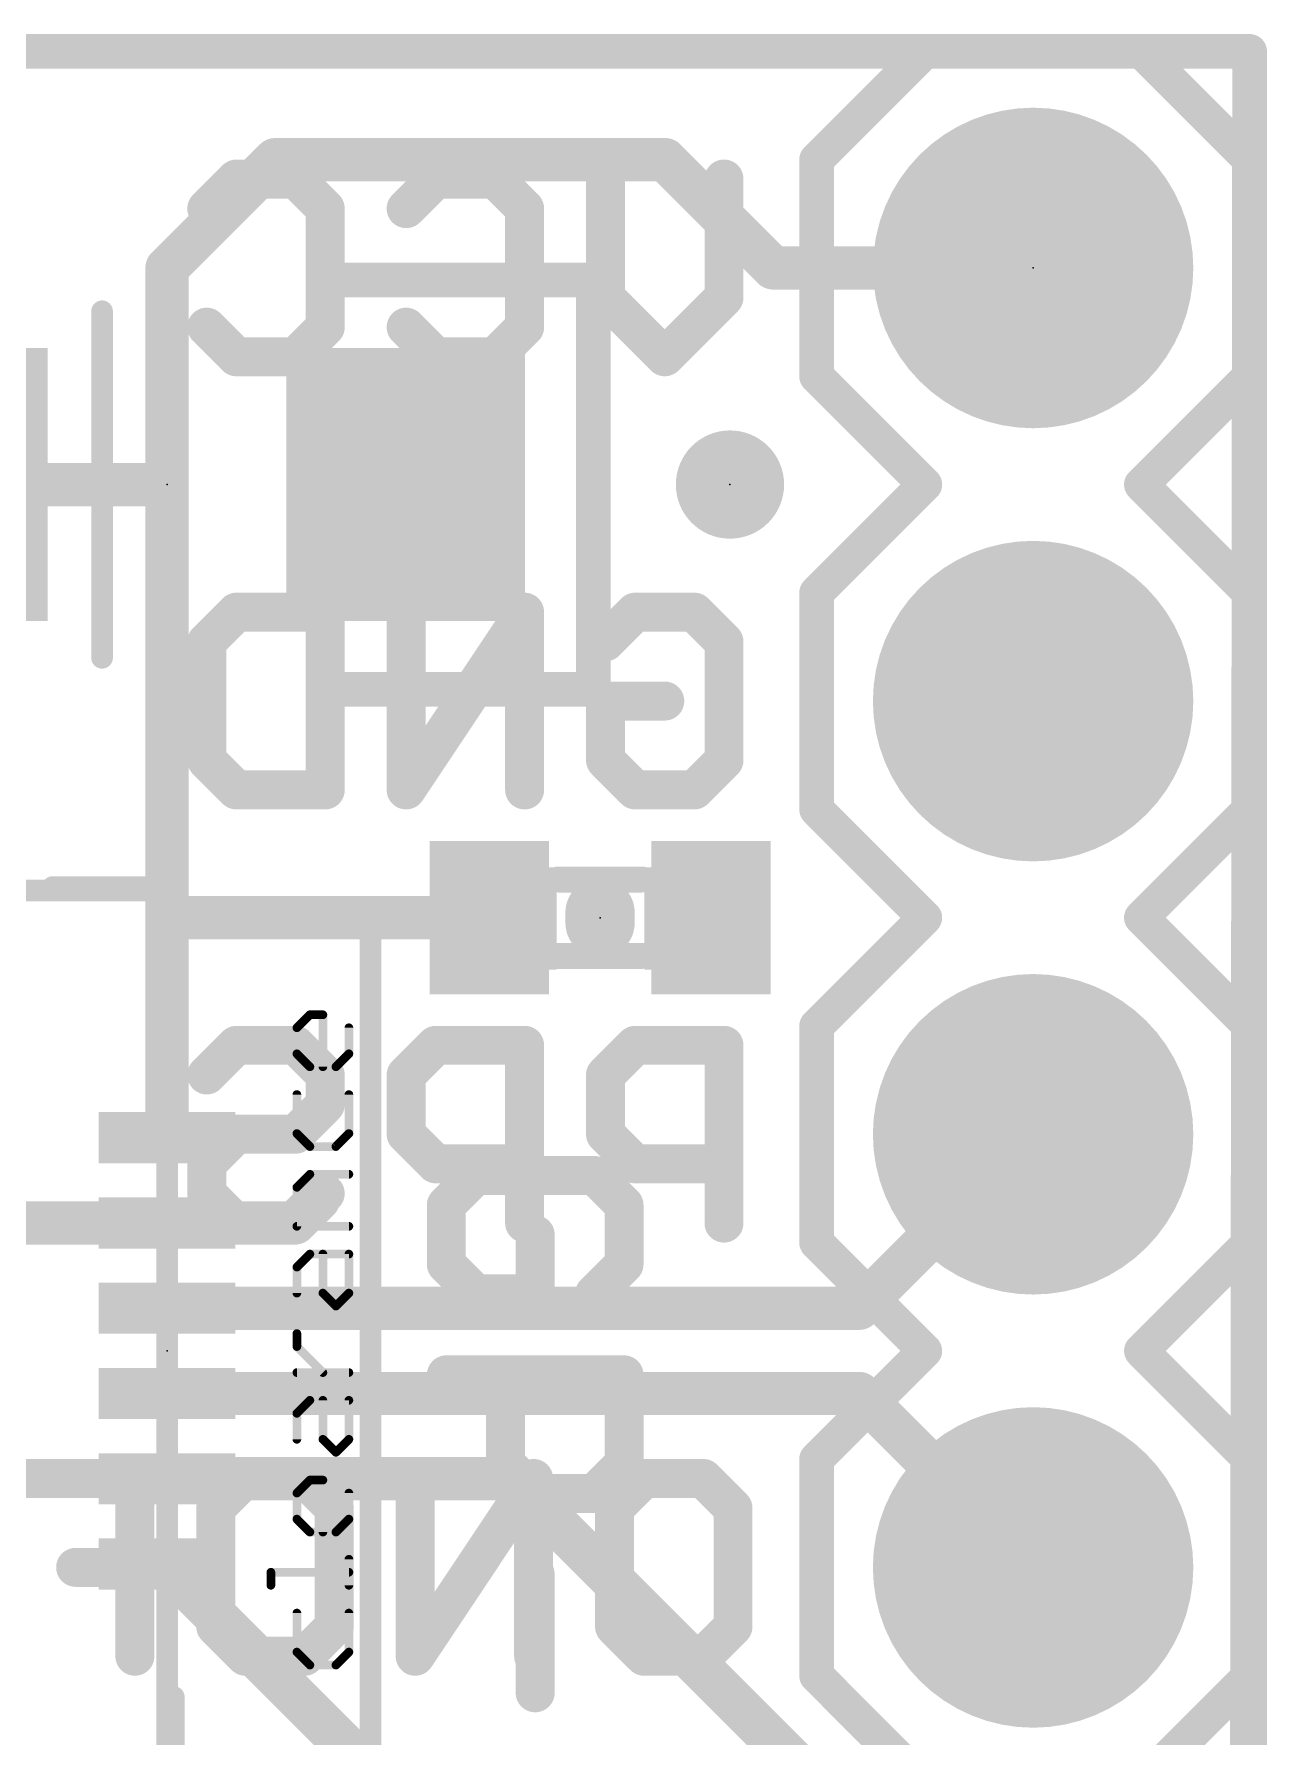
# Model space of a CAD drawing. Extents: x -0.1 to 14.1, y -0.1 to 15.3.
# Drawn here: x 6.84 to 14.07, y 5.36 to 15.34 of the extents above; entities that cross this region are included whole.
import ezdxf

# ---------------------------------------------------------------- set-up
doc = ezdxf.new("R2010")
doc.units = 0
for name, color, linetype in [('1', 12, 'CONTINUOUS'), ('16', 132, 'CONTINUOUS'), ('17', 110, 'CONTINUOUS'), ('20', 53, 'CONTINUOUS'), ('21', 41, 'CONTINUOUS'), ('22', 40, 'CONTINUOUS'), ('23', 53, 'CONTINUOUS'), ('51', 53, 'CONTINUOUS')]:
    doc.layers.add(name, color=color, linetype=linetype)

# ---------------------------------------------------------------- blocks, each defined once
blk = doc.blocks.new('RECT')
blk.add_solid([(-0.5, -0.5), (0.5, -0.5), (-0.5, 0.5), (0.5, 0.5)])
blk = doc.blocks.new('ROUNDP')
at = {"const_width": 0.5}
blk.add_lwpolyline([(0, -0.25, 1), (0, 0.25, 1), (0, -0.25)], format="xyb", dxfattribs=at)
blk = doc.blocks.new('PIE')
at = {"const_width": 0.5}
blk.add_lwpolyline([(0, -0.25, 1), (0, 0.25, 1), (0, -0.25)], format="xyb", dxfattribs=at)

msp = doc.modelspace()

# ---------------------------------------------------------------- linework, layer by layer
at = {"layer": '1'}
for points, const_width in [([(13.97, 15.24), (5.08, 15.24)], 0.2032), ([(13.97, 0), (13.97, 15.24)], 0.2032), ([(7.62, 13.97), (8.255, 14.605)], 0.254), ([(8.255, 14.605), (10.541, 14.605)], 0.254), ([(10.541, 14.605), (11.176, 13.97)], 0.254), ([(7.62, 12.7), (7.62, 13.97)], 0.254), ([(11.176, 13.97), (12.7, 13.97)], 0.254), ([(7.62, 12.7), (6.22, 12.7)], 0.254), ([(7.62, 10.16), (7.62, 12.7)], 0.254), ([(7.62, 8.87), (7.62, 10.16)], 0.254), ([(7.62, 10.16), (9.51, 10.16)], 0.254), ([(11.68, 7.87), (12.7, 8.89)], 0.254), ([(8.37, 8.37), (8.509, 8.509)], 0.254), ([(5.703, 8.37), (7.62, 8.37)], 0.254), ([(7.62, 8.37), (8.37, 8.37)], 0.254), ([(7.62, 7.87), (11.68, 7.87)], 0.254), ([(7.62, 7.37), (11.68, 7.37)], 0.254), ([(11.68, 7.37), (12.7, 6.35)], 0.254), ([(7.62, 6.87), (9.64, 6.87)], 0.254), ([(9.64, 6.87), (12.7, 3.81)], 0.254), ([(7.6, 6.37), (7.62, 6.37)], 0.254), ([(7.6, 6.37), (12.7, 1.27)], 0.254)]:
    msp.add_lwpolyline(points, dxfattribs=dict(at, const_width=const_width))
for points, const_width in [([(14.0208, 15.24, 1), (13.9192, 15.24)], 0.1016), ([(13.97, 15.1892, 1), (13.97, 15.2908)], 0.1016), ([(8.255, 14.6685, 1), (8.255, 14.5415)], 0.127), ([(8.2999, 14.5601, 1), (8.2101, 14.6499)], 0.127), ([(10.5859, 14.6499, 1), (10.4961, 14.5601)], 0.127), ([(10.541, 14.5415, 1), (10.541, 14.6685)], 0.127), ([(7.6835, 13.97, 1), (7.5565, 13.97)], 0.127), ([(11.176, 14.0335, 1), (11.176, 13.9065)], 0.127), ([(12.7, 13.9065, 1), (12.7, 14.0335)], 0.127), ([(7.5751, 14.0149, 1), (7.6649, 13.9251)], 0.127), ([(11.1311, 13.9251, 1), (11.2209, 14.0149)], 0.127), ([(7.6835, 12.7, 1), (7.5565, 12.7)], 0.127), ([(7.62, 12.6365, 1), (7.62, 12.7635)], 0.127), ([(7.5565, 12.7, 1), (7.6835, 12.7)], 0.127), ([(7.6835, 10.16, 1), (7.5565, 10.16)], 0.127), ([(7.62, 10.2235, 1), (7.62, 10.0965)], 0.127), ([(9.51, 10.0965, 1), (9.51, 10.2235)], 0.127), ([(7.5565, 10.16, 1), (7.6835, 10.16)], 0.127), ([(12.7449, 8.8451, 1), (12.6551, 8.9349)], 0.127), ([(7.5565, 8.87, 1), (7.6835, 8.87)], 0.127), ([(8.5539, 8.4641, 1), (8.4641, 8.5539)], 0.127), ([(7.62, 8.4335, 1), (7.62, 8.3065)], 0.127), ([(7.62, 8.3065, 1), (7.62, 8.4335)], 0.127), ([(8.37, 8.3065, 1), (8.37, 8.4335)], 0.127), ([(8.3251, 8.4149, 1), (8.4149, 8.3251)], 0.127), ([(7.62, 7.9335, 1), (7.62, 7.8065)], 0.127), ([(11.68, 7.8065, 1), (11.68, 7.9335)], 0.127), ([(11.6351, 7.9149, 1), (11.7249, 7.8251)], 0.127), ([(7.62, 7.4335, 1), (7.62, 7.3065)], 0.127), ([(11.7249, 7.4149, 1), (11.6351, 7.3251)], 0.127), ([(11.68, 7.3065, 1), (11.68, 7.4335)], 0.127), ([(7.62, 6.9335, 1), (7.62, 6.8065)], 0.127), ([(9.6849, 6.9149, 1), (9.5951, 6.8251)], 0.127), ([(9.64, 6.8065, 1), (9.64, 6.9335)], 0.127), ([(7.6, 6.4335, 1), (7.6, 6.3065)], 0.127), ([(7.6449, 6.4149, 1), (7.5551, 6.3251)], 0.127), ([(7.62, 6.3065, 1), (7.62, 6.4335)], 0.127), ([(12.6551, 6.3051, 1), (12.7449, 6.3949)], 0.127)]:
    msp.add_lwpolyline(points, format="xyb", dxfattribs=dict(at, const_width=const_width))
at = {"layer": '16', "const_width": 0.2032}
for points in [[(13.97, 15.24), (5.08, 15.24)], [(13.97, 0), (13.97, 15.24)]]:
    msp.add_lwpolyline(points, dxfattribs=at)
at = {"layer": '16', "const_width": 0.1016}
for points in [[(14.0208, 15.24, 1), (13.9192, 15.24)], [(13.97, 15.1892, 1), (13.97, 15.2908)]]:
    msp.add_lwpolyline(points, format="xyb", dxfattribs=at)
at = {"layer": '20', "const_width": 0.2032}
for points in [[(13.97, 15.24), (0, 15.24)], [(13.95, 0), (13.97, 15.24)]]:
    msp.add_lwpolyline(points, dxfattribs=at)
at = {"layer": '20', "const_width": 0.1016}
for points in [[(14.0208, 15.2399, 1), (13.9192, 15.2401)], [(13.97, 15.1892, 1), (13.97, 15.2908)]]:
    msp.add_lwpolyline(points, format="xyb", dxfattribs=at)
at = {"layer": '21'}
for points, const_width in [([(12.065, 15.24), (11.43, 14.605)], 0.2032), ([(13.335, 15.24), (12.065, 15.24)], 0.2032), ([(13.97, 14.605), (13.335, 15.24)], 0.2032), ([(11.43, 13.335), (11.43, 14.605)], 0.2032), ([(13.97, 14.605), (13.97, 13.335)], 0.2032), ([(8.62, 13.9), (10.12, 13.9)], 0.2032), ([(10.12, 13.9), (10.12, 11.5)], 0.2032), ([(7.239, 11.684), (7.239, 13.716)], 0.127), ([(12.065, 12.7), (11.43, 13.335)], 0.2032), ([(13.97, 13.335), (13.335, 12.7)], 0.2032), ([(11.43, 12.065), (12.065, 12.7)], 0.2032), ([(13.335, 12.7), (13.97, 12.065)], 0.2032), ([(11.43, 10.795), (11.43, 12.065)], 0.2032), ([(13.97, 12.065), (13.97, 10.795)], 0.2032), ([(10.12, 11.5), (8.62, 11.5)], 0.2032), ([(12.065, 10.16), (11.43, 10.795)], 0.2032), ([(13.97, 10.795), (13.335, 10.16)], 0.2032), ([(7.65, 10.34), (6.95, 10.34)], 0.127), ([(7.65, 9.62), (7.65, 10.34)], 0.127), ([(10.16, 10.1905), (10.16, 10.1295)], 0.4064), ([(7.874, 10.16), (8.8138, 10.16)], 0.127), ([(8.8138, 10.16), (8.8138, 5.08)], 0.127), ([(11.43, 9.525), (12.065, 10.16)], 0.2032), ([(13.335, 10.16), (13.97, 9.525)], 0.2032), ([(11.43, 8.255), (11.43, 9.525)], 0.2032), ([(13.97, 9.525), (13.97, 8.255)], 0.2032), ([(9.432, 8.6487), (9.2583, 8.475)], 0.2286), ([(10.1269, 8.6487), (9.432, 8.6487)], 0.2286), ([(10.3006, 8.475), (10.1269, 8.6487)], 0.2286), ([(9.2583, 8.475), (9.2583, 8.1276)], 0.2286), ([(10.3006, 8.1276), (10.3006, 8.475)], 0.2286), ([(9.7794, 7.9538), (9.7794, 8.3013)], 0.2286), ([(12.065, 7.62), (11.43, 8.255)], 0.2032), ([(13.97, 8.255), (13.335, 7.62)], 0.2032), ([(9.2583, 8.1276), (9.432, 7.9538)], 0.2286), ([(10.1269, 7.9538), (10.3006, 8.1276)], 0.2286), ([(9.432, 7.9538), (9.7794, 7.9538)], 0.2286), ([(12.065, 7.62), (11.43, 6.985)], 0.2032), ([(13.97, 6.985), (13.335, 7.62)], 0.2032), ([(9.2583, 7.4793), (10.3006, 7.4793)], 0.2286), ([(9.6057, 6.9582), (9.6057, 7.4793)], 0.2286), ([(10.3006, 7.4793), (10.3006, 6.9582)], 0.2286), ([(9.7794, 6.7844), (9.6057, 6.9582)], 0.2286), ([(10.3006, 6.9582), (10.1269, 6.7844)], 0.2286), ([(11.43, 5.715), (11.43, 6.985)], 0.2032), ([(13.97, 6.985), (13.97, 5.715)], 0.2032), ([(10.1269, 6.7844), (9.7794, 6.7844)], 0.2286), ([(9.7794, 6.3099), (9.7794, 5.615)], 0.2286), ([(12.065, 5.08), (11.43, 5.715)], 0.2032), ([(13.97, 5.715), (13.335, 5.08)], 0.2032), ([(7.66, 4.89), (7.66, 5.59)], 0.127)]:
    msp.add_lwpolyline(points, dxfattribs=dict(at, const_width=const_width))
for points, const_width in [([(12.065, 15.2908, 1), (12.065, 15.1892)], 0.1016), ([(12.1009, 15.2041, 1), (12.0291, 15.2759)], 0.1016), ([(13.3709, 15.2759, 1), (13.2991, 15.2041)], 0.1016), ([(13.335, 15.1892, 1), (13.335, 15.2908)], 0.1016), ([(11.4808, 14.605, 1), (11.3792, 14.605)], 0.1016), ([(11.3941, 14.6409, 1), (11.4659, 14.5691)], 0.1016), ([(14.0208, 14.605, 1), (13.9192, 14.605)], 0.1016), ([(13.9341, 14.5691, 1), (14.0059, 14.6409)], 0.1016), ([(8.62, 13.9508, 1), (8.62, 13.8492)], 0.1016), ([(10.1708, 13.9, 1), (10.0692, 13.9)], 0.1016), ([(10.12, 13.8492, 1), (10.12, 13.9508)], 0.1016), ([(7.2708, 13.716, 1), (7.2073, 13.716)], 0.0635), ([(11.4659, 13.3709, 1), (11.3941, 13.2991)], 0.1016), ([(11.3792, 13.335, 1), (11.4808, 13.335)], 0.1016), ([(13.9192, 13.335, 1), (14.0208, 13.335)], 0.1016), ([(14.0059, 13.2991, 1), (13.9341, 13.3709)], 0.1016), ([(12.1009, 12.6641, 1), (12.0291, 12.7359)], 0.1016), ([(12.0291, 12.6641, 1), (12.1009, 12.7359)], 0.1016), ([(13.3709, 12.7359, 1), (13.2991, 12.6641)], 0.1016), ([(13.2991, 12.7359, 1), (13.3709, 12.6641)], 0.1016), ([(11.4808, 12.065, 1), (11.3792, 12.065)], 0.1016), ([(11.3941, 12.1009, 1), (11.4659, 12.0291)], 0.1016), ([(14.0208, 12.065, 1), (13.9192, 12.065)], 0.1016), ([(13.9341, 12.0291, 1), (14.0059, 12.1009)], 0.1016), ([(7.2073, 11.684, 1), (7.2708, 11.684)], 0.0635), ([(8.62, 11.5508, 1), (8.62, 11.4492)], 0.1016), ([(10.12, 11.4492, 1), (10.12, 11.5508)], 0.1016), ([(10.0692, 11.5, 1), (10.1708, 11.5)], 0.1016), ([(11.4659, 10.8309, 1), (11.3941, 10.7591)], 0.1016), ([(14.0059, 10.7591, 1), (13.9341, 10.8309)], 0.1016), ([(11.3792, 10.795, 1), (11.4808, 10.795)], 0.1016), ([(13.9192, 10.795, 1), (14.0208, 10.795)], 0.1016), ([(6.95, 10.3718, 1), (6.95, 10.3082)], 0.0635), ([(7.6818, 10.34, 1), (7.6183, 10.34)], 0.0635), ([(7.65, 10.3082, 1), (7.65, 10.3718)], 0.0635), ([(10.2616, 10.1905, 1), (10.0584, 10.1905)], 0.2032), ([(7.874, 10.1918, 1), (7.874, 10.1282)], 0.0635), ([(8.8456, 10.16, 1), (8.782, 10.16)], 0.0635), ([(8.8138, 10.1282, 1), (8.8138, 10.1918)], 0.0635), ([(10.0584, 10.1295, 1), (10.2616, 10.1295)], 0.2032), ([(12.1009, 10.1241, 1), (12.0291, 10.1959)], 0.1016), ([(12.0291, 10.1241, 1), (12.1009, 10.1959)], 0.1016), ([(13.3709, 10.1959, 1), (13.2991, 10.1241)], 0.1016), ([(13.2991, 10.1959, 1), (13.3709, 10.1241)], 0.1016), ([(7.6183, 9.62, 1), (7.6818, 9.62)], 0.0635), ([(11.4808, 9.525, 1), (11.3792, 9.525)], 0.1016), ([(11.3941, 9.5609, 1), (11.4659, 9.4891)], 0.1016), ([(14.0208, 9.525, 1), (13.9192, 9.525)], 0.1016), ([(13.9341, 9.4891, 1), (14.0059, 9.5609)], 0.1016), ([(9.432, 8.7058, 1), (9.432, 8.5915)], 0.1143), ([(9.4724, 8.6083, 1), (9.3916, 8.6891)], 0.1143), ([(10.1673, 8.6891, 1), (10.0865, 8.6083)], 0.1143), ([(10.1269, 8.5915, 1), (10.1269, 8.7058)], 0.1143), ([(9.3155, 8.475, 1), (9.2012, 8.475)], 0.1143), ([(10.3577, 8.475, 1), (10.2434, 8.475)], 0.1143), ([(9.2179, 8.5154, 1), (9.2987, 8.4346)], 0.1143), ([(10.2602, 8.4346, 1), (10.341, 8.5154)], 0.1143), ([(9.8366, 8.3013, 1), (9.7223, 8.3013)], 0.1143), ([(11.4659, 8.2909, 1), (11.3941, 8.2191)], 0.1016), ([(11.3792, 8.255, 1), (11.4808, 8.255)], 0.1016), ([(13.9192, 8.255, 1), (14.0208, 8.255)], 0.1016), ([(14.0059, 8.2191, 1), (13.9341, 8.2909)], 0.1016), ([(9.2987, 8.168, 1), (9.2179, 8.0871)], 0.1143), ([(10.341, 8.0871, 1), (10.2602, 8.168)], 0.1143), ([(9.2012, 8.1276, 1), (9.3155, 8.1276)], 0.1143), ([(10.2434, 8.1276, 1), (10.3577, 8.1276)], 0.1143), ([(9.432, 8.011, 1), (9.432, 7.8967)], 0.1143), ([(9.3916, 7.9134, 1), (9.4724, 7.9943)], 0.1143), ([(9.7223, 7.9538, 1), (9.8366, 7.9538)], 0.1143), ([(9.7794, 7.8967, 1), (9.7794, 8.011)], 0.1143), ([(10.0865, 7.9943, 1), (10.1673, 7.9134)], 0.1143), ([(12.1009, 7.5841, 1), (12.0291, 7.6559)], 0.1016), ([(12.0291, 7.5841, 1), (12.1009, 7.6559)], 0.1016), ([(13.3709, 7.6559, 1), (13.2991, 7.5841)], 0.1016), ([(13.2991, 7.6559, 1), (13.3709, 7.5841)], 0.1016), ([(9.2583, 7.5365, 1), (9.2583, 7.4222)], 0.1143), ([(9.6629, 7.4793, 1), (9.5486, 7.4793)], 0.1143), ([(10.3577, 7.4793, 1), (10.2434, 7.4793)], 0.1143), ([(10.3006, 7.4222, 1), (10.3006, 7.5365)], 0.1143), ([(9.6461, 6.9986, 1), (9.5653, 6.9177)], 0.1143), ([(9.5486, 6.9582, 1), (9.6629, 6.9582)], 0.1143), ([(10.2434, 6.9582, 1), (10.3577, 6.9582)], 0.1143), ([(10.341, 6.9177, 1), (10.2602, 6.9986)], 0.1143), ([(11.4808, 6.985, 1), (11.3792, 6.985)], 0.1016), ([(11.3941, 7.0209, 1), (11.4659, 6.9491)], 0.1016), ([(14.0208, 6.985, 1), (13.9192, 6.985)], 0.1016), ([(13.9341, 6.9491, 1), (14.0059, 7.0209)], 0.1016), ([(9.7794, 6.8416, 1), (9.7794, 6.7273)], 0.1143), ([(10.1269, 6.7273, 1), (10.1269, 6.8416)], 0.1143), ([(9.739, 6.744, 1), (9.8199, 6.8249)], 0.1143), ([(10.0865, 6.8249, 1), (10.1673, 6.744)], 0.1143), ([(9.8366, 6.3099, 1), (9.7223, 6.3099)], 0.1143), ([(11.4659, 5.7509, 1), (11.3941, 5.6791)], 0.1016), ([(14.0059, 5.6791, 1), (13.9341, 5.7509)], 0.1016), ([(11.3792, 5.715, 1), (11.4808, 5.715)], 0.1016), ([(13.9192, 5.715, 1), (14.0208, 5.715)], 0.1016), ([(7.6917, 5.59, 1), (7.6283, 5.59)], 0.0635), ([(9.7223, 5.615, 1), (9.8366, 5.615)], 0.1143)]:
    msp.add_lwpolyline(points, format="xyb", dxfattribs=dict(at, const_width=const_width))
at = {"layer": '22', "const_width": 0.2286}
for points in [[(7.8532, 14.3179), (8.027, 14.4916)], [(8.027, 14.4916), (8.3744, 14.4916)], [(8.3744, 14.4916), (8.5481, 14.3179)], [(9.0226, 14.3179), (9.1964, 14.4916)], [(9.1964, 14.4916), (9.5438, 14.4916)], [(9.5438, 14.4916), (9.7175, 14.3179)], [(10.192, 13.7967), (10.192, 14.4916)], [(10.8869, 14.4916), (10.8869, 13.7967)], [(8.5481, 14.3179), (8.5481, 13.623)], [(9.7175, 14.3179), (9.7175, 13.623)], [(10.5395, 13.4493), (10.192, 13.7967)], [(10.8869, 13.7967), (10.5395, 13.4493)], [(8.027, 13.4493), (7.8532, 13.623)], [(8.5481, 13.623), (8.3744, 13.4493)], [(9.1964, 13.4493), (9.0226, 13.623)], [(9.7175, 13.623), (9.5438, 13.4493)], [(8.3744, 13.4493), (8.027, 13.4493)], [(9.5438, 13.4493), (9.1964, 13.4493)], [(7.8532, 11.7779), (8.027, 11.9516)], [(8.027, 11.9516), (8.5481, 11.9516)], [(8.5481, 11.9516), (8.5481, 10.9093)], [(9.7175, 11.9516), (9.0226, 10.9093)], [(9.0226, 10.9093), (9.0226, 11.9516)], [(9.7175, 10.9093), (9.7175, 11.9516)], [(10.192, 11.7779), (10.3658, 11.9516)], [(10.3658, 11.9516), (10.7132, 11.9516)], [(10.7132, 11.9516), (10.8869, 11.7779)], [(7.8532, 11.083), (7.8532, 11.7779)], [(10.8869, 11.7779), (10.8869, 11.083)], [(10.192, 11.083), (10.192, 11.4304)], [(10.192, 11.4304), (10.5395, 11.4304)], [(8.027, 10.9093), (7.8532, 11.083)], [(10.3658, 10.9093), (10.192, 11.083)], [(10.8869, 11.083), (10.7132, 10.9093)], [(8.5481, 10.9093), (8.027, 10.9093)], [(10.7132, 10.9093), (10.3658, 10.9093)], [(7.8532, 9.2379), (8.027, 9.4116)], [(8.027, 9.4116), (8.3744, 9.4116)], [(8.3744, 9.4116), (8.5481, 9.2379)], [(9.1964, 9.4116), (9.0226, 9.2379)], [(9.7175, 9.4116), (9.1964, 9.4116)], [(9.7175, 8.3693), (9.7175, 9.4116)], [(10.3658, 9.4116), (10.192, 9.2379)], [(10.8869, 9.4116), (10.3658, 9.4116)], [(10.8869, 8.3693), (10.8869, 9.4116)], [(8.5481, 9.2379), (8.5481, 9.0642)], [(9.0226, 9.2379), (9.0226, 8.8904)], [(10.192, 9.2379), (10.192, 8.8904)], [(8.5481, 9.0642), (8.3744, 8.8904)], [(8.027, 8.8904), (7.8532, 8.7167)], [(8.3744, 8.8904), (8.027, 8.8904)], [(9.0226, 8.8904), (9.1964, 8.7167)], [(10.192, 8.8904), (10.3658, 8.7167)], [(7.8532, 8.7167), (7.8532, 8.543)], [(9.1964, 8.7167), (9.7175, 8.7167)], [(10.3658, 8.7167), (10.8869, 8.7167)], [(7.8532, 8.543), (8.027, 8.3693)], [(8.3744, 8.3693), (8.5481, 8.543)], [(8.027, 8.3693), (8.3744, 8.3693)], [(7.4315, 6.8716), (6.7366, 6.8716)], [(7.4315, 5.8293), (7.4315, 6.8716)], [(7.906, 6.6979), (8.0798, 6.8716)], [(8.0798, 6.8716), (8.4272, 6.8716)], [(8.4272, 6.8716), (8.6009, 6.6979)], [(9.7703, 6.8716), (9.0754, 5.8293)], [(9.0754, 5.8293), (9.0754, 6.8716)], [(9.7703, 5.8293), (9.7703, 6.8716)], [(10.2448, 6.6979), (10.4186, 6.8716)], [(10.4186, 6.8716), (10.766, 6.8716)], [(10.766, 6.8716), (10.9397, 6.6979)], [(7.906, 6.003), (7.906, 6.6979)], [(8.6009, 6.6979), (8.6009, 6.003)], [(10.2448, 6.003), (10.2448, 6.6979)], [(10.9397, 6.6979), (10.9397, 6.003)], [(7.4315, 6.3504), (7.0841, 6.3504)], [(8.0798, 5.8293), (7.906, 6.003)], [(8.6009, 6.003), (8.4272, 5.8293)], [(10.4186, 5.8293), (10.2448, 6.003)], [(10.9397, 6.003), (10.766, 5.8293)], [(8.4272, 5.8293), (8.0798, 5.8293)], [(10.766, 5.8293), (10.4186, 5.8293)]]:
    msp.add_lwpolyline(points, dxfattribs=at)
at = {"layer": '22', "const_width": 0.1143}
for points in [[(8.027, 14.5487, 1), (8.027, 14.4344)], [(8.0674, 14.4512, 1), (7.9865, 14.532)], [(8.4148, 14.532, 1), (8.334, 14.4512)], [(8.3744, 14.4344, 1), (8.3744, 14.5487)], [(9.1964, 14.5487, 1), (9.1964, 14.4344)], [(9.2368, 14.4512, 1), (9.1559, 14.532)], [(9.5842, 14.532, 1), (9.5034, 14.4512)], [(9.5438, 14.4344, 1), (9.5438, 14.5487)], [(10.2492, 14.4916, 1), (10.1349, 14.4916)], [(10.944, 14.4916, 1), (10.8297, 14.4916)], [(7.8128, 14.3583, 1), (7.8937, 14.2775)], [(8.6053, 14.3179, 1), (8.491, 14.3179)], [(8.5077, 14.2775, 1), (8.5885, 14.3583)], [(8.9822, 14.3583, 1), (9.0631, 14.2775)], [(9.7747, 14.3179, 1), (9.6604, 14.3179)], [(9.6771, 14.2775, 1), (9.7579, 14.3583)], [(10.2324, 13.8371, 1), (10.1516, 13.7563)], [(10.9273, 13.7563, 1), (10.8465, 13.8371)], [(10.1349, 13.7967, 1), (10.2492, 13.7967)], [(10.8297, 13.7967, 1), (10.944, 13.7967)], [(7.8937, 13.6634, 1), (7.8128, 13.5826)], [(8.491, 13.623, 1), (8.6053, 13.623)], [(8.5885, 13.5826, 1), (8.5077, 13.6634)], [(9.0631, 13.6634, 1), (8.9822, 13.5826)], [(9.6604, 13.623, 1), (9.7747, 13.623)], [(9.7579, 13.5826, 1), (9.6771, 13.6634)], [(8.027, 13.5065, 1), (8.027, 13.3922)], [(7.9865, 13.4089, 1), (8.0674, 13.4897)], [(8.334, 13.4897, 1), (8.4148, 13.4089)], [(8.3744, 13.3922, 1), (8.3744, 13.5065)], [(9.1964, 13.5065, 1), (9.1964, 13.3922)], [(9.1559, 13.4089, 1), (9.2368, 13.4897)], [(9.5034, 13.4897, 1), (9.5842, 13.4089)], [(9.5438, 13.3922, 1), (9.5438, 13.5065)], [(10.4991, 13.4897, 1), (10.5799, 13.4089)], [(10.4991, 13.4089, 1), (10.5799, 13.4897)], [(8.027, 12.0087, 1), (8.027, 11.8944)], [(8.0674, 11.9112, 1), (7.9865, 11.992)], [(8.6053, 11.9516, 1), (8.491, 11.9516)], [(8.5481, 11.8944, 1), (8.5481, 12.0087)], [(9.0798, 11.9516, 1), (8.9655, 11.9516)], [(9.7747, 11.9516, 1), (9.6604, 11.9516)], [(9.7651, 11.9199, 1), (9.6699, 11.9833)], [(10.3658, 12.0087, 1), (10.3658, 11.8944)], [(10.4062, 11.9112, 1), (10.3253, 11.992)], [(10.7536, 11.992, 1), (10.6728, 11.9112)], [(10.7132, 11.8944, 1), (10.7132, 12.0087)], [(7.9104, 11.7779, 1), (7.7961, 11.7779)], [(10.944, 11.7779, 1), (10.8297, 11.7779)], [(7.8128, 11.8183, 1), (7.8937, 11.7375)], [(10.1516, 11.8183, 1), (10.2324, 11.7375)], [(10.8465, 11.7375, 1), (10.9273, 11.8183)], [(10.192, 11.4876, 1), (10.192, 11.3733)], [(10.2492, 11.4304, 1), (10.1349, 11.4304)], [(10.5395, 11.3733, 1), (10.5395, 11.4876)], [(7.8937, 11.1234, 1), (7.8128, 11.0426)], [(10.2324, 11.1234, 1), (10.1516, 11.0426)], [(10.9273, 11.0426, 1), (10.8465, 11.1234)], [(7.7961, 11.083, 1), (7.9104, 11.083)], [(10.1349, 11.083, 1), (10.2492, 11.083)], [(10.8297, 11.083, 1), (10.944, 11.083)], [(8.027, 10.9665, 1), (8.027, 10.8521)], [(7.9865, 10.8689, 1), (8.0674, 10.9497)], [(8.5481, 10.8521, 1), (8.5481, 10.9665)], [(8.9751, 10.941, 1), (9.0702, 10.8776)], [(10.3658, 10.9665, 1), (10.3658, 10.8521)], [(10.3253, 10.8689, 1), (10.4062, 10.9497)], [(10.6728, 10.9497, 1), (10.7536, 10.8689)], [(10.7132, 10.8521, 1), (10.7132, 10.9665)], [(8.491, 10.9093, 1), (8.6053, 10.9093)], [(8.9655, 10.9093, 1), (9.0798, 10.9093)], [(9.6604, 10.9093, 1), (9.7747, 10.9093)], [(8.027, 9.4687, 1), (8.027, 9.3544)], [(8.0674, 9.3712, 1), (7.9865, 9.452)], [(8.4148, 9.452, 1), (8.334, 9.3712)], [(8.3744, 9.3544, 1), (8.3744, 9.4687)], [(9.1964, 9.4687, 1), (9.1964, 9.3544)], [(9.2368, 9.3712, 1), (9.1559, 9.452)], [(9.7747, 9.4116, 1), (9.6604, 9.4116)], [(9.7175, 9.3544, 1), (9.7175, 9.4687)], [(10.3658, 9.4687, 1), (10.3658, 9.3544)], [(10.4062, 9.3712, 1), (10.3253, 9.452)], [(10.944, 9.4116, 1), (10.8297, 9.4116)], [(10.8869, 9.3544, 1), (10.8869, 9.4687)], [(7.8128, 9.2783, 1), (7.8937, 9.1975)], [(8.6053, 9.2379, 1), (8.491, 9.2379)], [(8.5077, 9.1975, 1), (8.5885, 9.2783)], [(8.9822, 9.2783, 1), (9.0631, 9.1975)], [(9.0798, 9.2379, 1), (8.9655, 9.2379)], [(10.2492, 9.2379, 1), (10.1349, 9.2379)], [(10.1516, 9.2783, 1), (10.2324, 9.1975)], [(8.491, 9.0642, 1), (8.6053, 9.0642)], [(8.5885, 9.0237, 1), (8.5077, 9.1046)], [(8.027, 8.9476, 1), (8.027, 8.8333)], [(8.0674, 8.85, 1), (7.9865, 8.9309)], [(8.334, 8.9309, 1), (8.4148, 8.85)], [(8.3744, 8.8333, 1), (8.3744, 8.9476)], [(9.0631, 8.9309, 1), (8.9822, 8.85)], [(10.2324, 8.9309, 1), (10.1516, 8.85)], [(8.9655, 8.8904, 1), (9.0798, 8.8904)], [(10.1349, 8.8904, 1), (10.2492, 8.8904)], [(7.9104, 8.7167, 1), (7.7961, 8.7167)], [(7.8128, 8.7571, 1), (7.8937, 8.6763)], [(9.1964, 8.7739, 1), (9.1964, 8.6596)], [(9.1559, 8.6763, 1), (9.2368, 8.7571)], [(9.7175, 8.6596, 1), (9.7175, 8.7739)], [(10.3658, 8.7739, 1), (10.3658, 8.6596)], [(10.3253, 8.6763, 1), (10.4062, 8.7571)], [(10.8869, 8.6596, 1), (10.8869, 8.7739)], [(7.8937, 8.5834, 1), (7.8128, 8.5026)], [(7.7961, 8.543, 1), (7.9104, 8.543)], [(8.5885, 8.5026, 1), (8.5077, 8.5834)], [(8.027, 8.4265, 1), (8.027, 8.3122)], [(7.9865, 8.3289, 1), (8.0674, 8.4097)], [(8.334, 8.4097, 1), (8.4148, 8.3289)], [(8.3744, 8.3122, 1), (8.3744, 8.4265)], [(9.6604, 8.3693, 1), (9.7747, 8.3693)], [(10.8297, 8.3693, 1), (10.944, 8.3693)], [(7.4887, 6.8716, 1), (7.3744, 6.8716)], [(7.4315, 6.8144, 1), (7.4315, 6.9287)], [(8.0798, 6.9287, 1), (8.0798, 6.8144)], [(8.1202, 6.8312, 1), (8.0393, 6.912)], [(8.4676, 6.912, 1), (8.3868, 6.8312)], [(8.4272, 6.8144, 1), (8.4272, 6.9287)], [(9.1326, 6.8716, 1), (9.0183, 6.8716)], [(9.8275, 6.8716, 1), (9.7132, 6.8716)], [(9.8179, 6.8399, 1), (9.7227, 6.9033)], [(10.4186, 6.9287, 1), (10.4186, 6.8144)], [(10.459, 6.8312, 1), (10.3781, 6.912)], [(10.8064, 6.912, 1), (10.7256, 6.8312)], [(10.766, 6.8144, 1), (10.766, 6.9287)], [(7.8656, 6.7383, 1), (7.9465, 6.6575)], [(7.9632, 6.6979, 1), (7.8489, 6.6979)], [(8.6581, 6.6979, 1), (8.5438, 6.6979)], [(8.5605, 6.6575, 1), (8.6413, 6.7383)], [(10.302, 6.6979, 1), (10.1877, 6.6979)], [(10.2044, 6.7383, 1), (10.2852, 6.6575)], [(10.9968, 6.6979, 1), (10.8825, 6.6979)], [(10.8993, 6.6575, 1), (10.9801, 6.7383)], [(7.0841, 6.4076, 1), (7.0841, 6.2933)], [(7.4315, 6.2933, 1), (7.4315, 6.4076)], [(7.9465, 6.0434, 1), (7.8656, 5.9626)], [(8.6413, 5.9626, 1), (8.5605, 6.0434)], [(10.2852, 6.0434, 1), (10.2044, 5.9626)], [(10.9801, 5.9626, 1), (10.8993, 6.0434)], [(7.8489, 6.003, 1), (7.9632, 6.003)], [(8.5438, 6.003, 1), (8.6581, 6.003)], [(10.1877, 6.003, 1), (10.302, 6.003)], [(10.8825, 6.003, 1), (10.9968, 6.003)], [(8.0798, 5.8864, 1), (8.0798, 5.7721)], [(8.0393, 5.7889, 1), (8.1202, 5.8697)], [(8.3868, 5.8697, 1), (8.4676, 5.7889)], [(8.4272, 5.7721, 1), (8.4272, 5.8864)], [(9.0279, 5.861, 1), (9.123, 5.7976)], [(10.4186, 5.8864, 1), (10.4186, 5.7721)], [(10.3781, 5.7889, 1), (10.459, 5.8697)], [(10.7256, 5.8697, 1), (10.8064, 5.7889)], [(10.766, 5.7721, 1), (10.766, 5.8864)], [(7.3744, 5.8293, 1), (7.4887, 5.8293)], [(9.0183, 5.8293, 1), (9.1326, 5.8293)], [(9.7132, 5.8293, 1), (9.8275, 5.8293)]]:
    msp.add_lwpolyline(points, format="xyb", dxfattribs=at)
at = {"layer": '23'}
for p in [(12.7, 13.97), (7.62, 12.7), (10.922, 12.7), (10.16, 10.16), (7.62, 7.62)]:
    msp.add_point(p, dxfattribs=at)
at = {"layer": '51'}
for points, const_width in [([(9.915, 10.384), (10.405, 10.384)], 0.1524), ([(4.62, 10.32), (7.62, 10.32)], 0.127), ([(7.62, 10.32), (7.62, 4.91)], 0.127), ([(7.874, 10.16), (8.8138, 10.16)], 0.127), ([(8.8138, 10.16), (8.8138, 5.08)], 0.127), ([(10.405, 9.936), (9.915, 9.936)], 0.1524), ([(8.3817, 9.5146), (8.458, 9.5909)], 0.0508), ([(8.458, 9.5909), (8.5343, 9.5909)], 0.0508), ([(8.5343, 9.5909), (8.5343, 9.2858)], 0.0508), ([(8.3817, 9.3621), (8.3817, 9.5146)], 0.0508), ([(8.6868, 9.5146), (8.6868, 9.3621)], 0.0508), ([(8.458, 9.2858), (8.3817, 9.3621)], 0.0508), ([(8.6868, 9.3621), (8.6105, 9.2858)], 0.0508), ([(8.6105, 9.2858), (8.458, 9.2858)], 0.0508), ([(8.3817, 9.1231), (8.3817, 8.8943)], 0.0508), ([(8.6868, 8.8943), (8.6868, 9.1231)], 0.0508), ([(8.3817, 8.8943), (8.458, 8.8181)], 0.0508), ([(8.6105, 8.8181), (8.6868, 8.8943)], 0.0508), ([(8.458, 8.8181), (8.6105, 8.8181)], 0.0508), ([(8.3817, 8.5791), (8.458, 8.6554)], 0.0508), ([(8.3817, 8.3503), (8.3817, 8.5791)], 0.0508), ([(8.458, 8.6554), (8.6868, 8.6554)], 0.0508), ([(8.6868, 8.3503), (8.3817, 8.3503)], 0.0508), ([(8.3817, 8.1113), (8.458, 8.1876)], 0.0508), ([(8.458, 8.1876), (8.6868, 8.1876)], 0.0508), ([(8.5343, 7.9588), (8.5343, 8.1876)], 0.0508), ([(8.6868, 8.1876), (8.6868, 7.9588)], 0.0508), ([(8.3817, 7.9588), (8.3817, 8.1113)], 0.0508), ([(8.6105, 7.8826), (8.5343, 7.9588)], 0.0508), ([(8.6868, 7.9588), (8.6105, 7.8826)], 0.0508), ([(8.3817, 7.6453), (8.3817, 7.7215)], 0.0508), ([(8.5343, 7.4928), (8.3817, 7.6453)], 0.0508), ([(8.6868, 7.4928), (8.3817, 7.4928)], 0.0508), ([(8.3817, 7.2538), (8.458, 7.3301)], 0.0508), ([(8.458, 7.3301), (8.6868, 7.3301)], 0.0508), ([(8.5343, 7.1013), (8.5343, 7.3301)], 0.0508), ([(8.6868, 7.3301), (8.6868, 7.1013)], 0.0508), ([(8.3817, 7.1013), (8.3817, 7.2538)], 0.0508), ([(8.6105, 7.025), (8.5343, 7.1013)], 0.0508), ([(8.6868, 7.1013), (8.6105, 7.025)], 0.0508), ([(8.3817, 6.786), (8.458, 6.8623)], 0.0508), ([(8.3817, 6.6335), (8.3817, 6.786)], 0.0508), ([(8.458, 6.8623), (8.5343, 6.8623)], 0.0508), ([(8.5343, 6.8623), (8.5343, 6.5572)], 0.0508), ([(8.6868, 6.786), (8.6868, 6.6335)], 0.0508), ([(8.458, 6.5572), (8.3817, 6.6335)], 0.0508), ([(8.6868, 6.6335), (8.6105, 6.5572)], 0.0508), ([(8.6105, 6.5572), (8.458, 6.5572)], 0.0508), ([(8.6868, 6.2454), (8.6868, 6.3979)], 0.0508), ([(8.2292, 6.2454), (8.2292, 6.3217)], 0.0508), ([(8.2292, 6.3217), (8.6868, 6.3217)], 0.0508), ([(8.3817, 6.0827), (8.3817, 5.8539)], 0.0508), ([(8.6868, 5.8539), (8.6868, 6.0827)], 0.0508), ([(8.3817, 5.8539), (8.458, 5.7776)], 0.0508), ([(8.458, 5.7776), (8.6105, 5.7776)], 0.0508), ([(8.6105, 5.7776), (8.6868, 5.8539)], 0.0508)]:
    msp.add_lwpolyline(points, dxfattribs=dict(at, const_width=const_width))
for points, const_width in [([(9.915, 10.4221, 1), (9.915, 10.3459)], 0.0762), ([(10.405, 10.3459, 1), (10.405, 10.4221)], 0.0762), ([(7.6517, 10.32, 1), (7.5883, 10.32)], 0.0635), ([(7.62, 10.2882, 1), (7.62, 10.3518)], 0.0635), ([(7.874, 10.1918, 1), (7.874, 10.1282)], 0.0635), ([(8.8456, 10.16, 1), (8.782, 10.16)], 0.0635), ([(8.8138, 10.1282, 1), (8.8138, 10.1918)], 0.0635), ([(9.915, 9.9741, 1), (9.915, 9.8979)], 0.0762), ([(10.405, 9.8979, 1), (10.405, 9.9741)], 0.0762), ([(8.458, 9.6036, 1), (8.458, 9.5782)], 0.0254), ([(8.467, 9.5819, 1), (8.449, 9.5999)], 0.0254), ([(8.547, 9.5909, 1), (8.5216, 9.5909)], 0.0254), ([(8.5343, 9.5782, 1), (8.5343, 9.6036)], 0.0254), ([(8.3944, 9.5146, 1), (8.369, 9.5146)], 0.0254), ([(8.3728, 9.5236, 1), (8.3907, 9.5056)], 0.0254), ([(8.6995, 9.5146, 1), (8.6741, 9.5146)], 0.0254), ([(8.3907, 9.3711, 1), (8.3728, 9.3531)], 0.0254), ([(8.6958, 9.3531, 1), (8.6778, 9.3711)], 0.0254), ([(8.369, 9.3621, 1), (8.3944, 9.3621)], 0.0254), ([(8.458, 9.2985, 1), (8.458, 9.2731)], 0.0254), ([(8.449, 9.2768, 1), (8.467, 9.2948)], 0.0254), ([(8.5216, 9.2858, 1), (8.547, 9.2858)], 0.0254), ([(8.6016, 9.2948, 1), (8.6195, 9.2768)], 0.0254), ([(8.6105, 9.2731, 1), (8.6105, 9.2985)], 0.0254), ([(8.6741, 9.3621, 1), (8.6995, 9.3621)], 0.0254), ([(8.3944, 9.1231, 1), (8.369, 9.1231)], 0.0254), ([(8.6995, 9.1231, 1), (8.6741, 9.1231)], 0.0254), ([(8.369, 8.8943, 1), (8.3944, 8.8943)], 0.0254), ([(8.3907, 8.9033, 1), (8.3728, 8.8854)], 0.0254), ([(8.6741, 8.8943, 1), (8.6995, 8.8943)], 0.0254), ([(8.6958, 8.8854, 1), (8.6778, 8.9033)], 0.0254), ([(8.458, 8.8308, 1), (8.458, 8.8054)], 0.0254), ([(8.449, 8.8091, 1), (8.467, 8.827)], 0.0254), ([(8.6016, 8.827, 1), (8.6195, 8.8091)], 0.0254), ([(8.6105, 8.8054, 1), (8.6105, 8.8308)], 0.0254), ([(8.3944, 8.5791, 1), (8.369, 8.5791)], 0.0254), ([(8.3728, 8.5881, 1), (8.3907, 8.5701)], 0.0254), ([(8.458, 8.6681, 1), (8.458, 8.6427)], 0.0254), ([(8.467, 8.6464, 1), (8.449, 8.6643)], 0.0254), ([(8.6868, 8.6427, 1), (8.6868, 8.6681)], 0.0254), ([(8.3817, 8.363, 1), (8.3817, 8.3376)], 0.0254), ([(8.369, 8.3503, 1), (8.3944, 8.3503)], 0.0254), ([(8.6868, 8.3376, 1), (8.6868, 8.363)], 0.0254), ([(8.458, 8.2003, 1), (8.458, 8.1749)], 0.0254), ([(8.467, 8.1786, 1), (8.449, 8.1966)], 0.0254), ([(8.547, 8.1876, 1), (8.5216, 8.1876)], 0.0254), ([(8.6995, 8.1876, 1), (8.6741, 8.1876)], 0.0254), ([(8.6868, 8.1749, 1), (8.6868, 8.2003)], 0.0254), ([(8.3944, 8.1113, 1), (8.369, 8.1113)], 0.0254), ([(8.3728, 8.1203, 1), (8.3907, 8.1024)], 0.0254), ([(8.369, 7.9588, 1), (8.3944, 7.9588)], 0.0254), ([(8.5433, 7.9678, 1), (8.5253, 7.9498)], 0.0254), ([(8.5216, 7.9588, 1), (8.547, 7.9588)], 0.0254), ([(8.6016, 7.8915, 1), (8.6195, 7.8736)], 0.0254), ([(8.6016, 7.8736, 1), (8.6195, 7.8915)], 0.0254), ([(8.6741, 7.9588, 1), (8.6995, 7.9588)], 0.0254), ([(8.6958, 7.9498, 1), (8.6778, 7.9678)], 0.0254), ([(8.3944, 7.7215, 1), (8.369, 7.7215)], 0.0254), ([(8.369, 7.6453, 1), (8.3944, 7.6453)], 0.0254), ([(8.3907, 7.6543, 1), (8.3728, 7.6363)], 0.0254), ([(8.3817, 7.5055, 1), (8.3817, 7.4801)], 0.0254), ([(8.5253, 7.4838, 1), (8.5433, 7.5017)], 0.0254), ([(8.6868, 7.4801, 1), (8.6868, 7.5055)], 0.0254), ([(8.458, 7.3428, 1), (8.458, 7.3174)], 0.0254), ([(8.467, 7.3211, 1), (8.449, 7.339)], 0.0254), ([(8.547, 7.3301, 1), (8.5216, 7.3301)], 0.0254), ([(8.6995, 7.3301, 1), (8.6741, 7.3301)], 0.0254), ([(8.6868, 7.3174, 1), (8.6868, 7.3428)], 0.0254), ([(8.3944, 7.2538, 1), (8.369, 7.2538)], 0.0254), ([(8.3728, 7.2628, 1), (8.3907, 7.2448)], 0.0254), ([(8.369, 7.1013, 1), (8.3944, 7.1013)], 0.0254), ([(8.5433, 7.1102, 1), (8.5253, 7.0923)], 0.0254), ([(8.5216, 7.1013, 1), (8.547, 7.1013)], 0.0254), ([(8.6741, 7.1013, 1), (8.6995, 7.1013)], 0.0254), ([(8.6958, 7.0923, 1), (8.6778, 7.1102)], 0.0254), ([(8.6016, 7.034, 1), (8.6195, 7.016)], 0.0254), ([(8.6016, 7.016, 1), (8.6195, 7.034)], 0.0254), ([(8.3944, 6.786, 1), (8.369, 6.786)], 0.0254), ([(8.3728, 6.795, 1), (8.3907, 6.777)], 0.0254), ([(8.458, 6.875, 1), (8.458, 6.8496)], 0.0254), ([(8.467, 6.8533, 1), (8.449, 6.8713)], 0.0254), ([(8.547, 6.8623, 1), (8.5216, 6.8623)], 0.0254), ([(8.5343, 6.8496, 1), (8.5343, 6.875)], 0.0254), ([(8.6995, 6.786, 1), (8.6741, 6.786)], 0.0254), ([(8.369, 6.6335, 1), (8.3944, 6.6335)], 0.0254), ([(8.3907, 6.6425, 1), (8.3728, 6.6245)], 0.0254), ([(8.6741, 6.6335, 1), (8.6995, 6.6335)], 0.0254), ([(8.6958, 6.6245, 1), (8.6778, 6.6425)], 0.0254), ([(8.458, 6.5699, 1), (8.458, 6.5445)], 0.0254), ([(8.449, 6.5483, 1), (8.467, 6.5662)], 0.0254), ([(8.5216, 6.5572, 1), (8.547, 6.5572)], 0.0254), ([(8.6016, 6.5662, 1), (8.6195, 6.5483)], 0.0254), ([(8.6105, 6.5445, 1), (8.6105, 6.5699)], 0.0254), ([(8.6995, 6.3979, 1), (8.6741, 6.3979)], 0.0254), ([(8.2419, 6.3217, 1), (8.2165, 6.3217)], 0.0254), ([(8.2292, 6.3344, 1), (8.2292, 6.309)], 0.0254), ([(8.6868, 6.309, 1), (8.6868, 6.3344)], 0.0254), ([(8.2165, 6.2454, 1), (8.2419, 6.2454)], 0.0254), ([(8.6741, 6.2454, 1), (8.6995, 6.2454)], 0.0254), ([(8.3944, 6.0827, 1), (8.369, 6.0827)], 0.0254), ([(8.6995, 6.0827, 1), (8.6741, 6.0827)], 0.0254), ([(8.369, 5.8539, 1), (8.3944, 5.8539)], 0.0254), ([(8.3907, 5.8629, 1), (8.3728, 5.8449)], 0.0254), ([(8.458, 5.7903, 1), (8.458, 5.7649)], 0.0254), ([(8.449, 5.7687, 1), (8.467, 5.7866)], 0.0254), ([(8.6016, 5.7866, 1), (8.6195, 5.7687)], 0.0254), ([(8.6105, 5.7649, 1), (8.6105, 5.7903)], 0.0254), ([(8.6741, 5.8539, 1), (8.6995, 5.8539)], 0.0254), ([(8.6958, 5.8449, 1), (8.6778, 5.8629)], 0.0254)]:
    msp.add_lwpolyline(points, format="xyb", dxfattribs=dict(at, const_width=const_width))

# ---------------------------------------------------------------- block references
at = {"layer": '1', "xscale": 1.6, "yscale": 1.4, "rotation": 270}
for p in [(6.22, 12.7), (9.02, 12.7)]:
    msp.add_blockref('RECT', p, dxfattribs=at)
at = {"layer": '1'}
for name, p, xscale, yscale in [('PIE', (10.922, 12.7), 0.635, 0.635), ('RECT', (9.51, 10.16), 0.7, 0.9), ('RECT', (10.81, 10.16), 0.7, 0.9), ('RECT', (7.62, 8.87), 0.8, 0.3), ('RECT', (7.62, 8.37), 0.8, 0.3), ('RECT', (7.62, 7.87), 0.8, 0.3), ('RECT', (7.62, 7.37), 0.8, 0.3), ('RECT', (7.62, 6.87), 0.8, 0.3), ('RECT', (7.62, 6.37), 0.8, 0.3)]:
    msp.add_blockref(name, p, dxfattribs=dict(at, xscale=xscale, yscale=yscale))
at = {"layer": '17', "xscale": 1.8796, "yscale": 1.8796}
for p in [(12.7, 13.97), (12.7, 13.97), (12.7, 11.43), (12.7, 11.43), (12.7, 8.89), (12.7, 8.89), (12.7, 6.35), (12.7, 6.35)]:
    msp.add_blockref('ROUNDP', p, dxfattribs=at)
at = {"layer": '51', "xscale": 0.508, "yscale": 0.508, "rotation": 270}
for p in [(12.7, 13.97), (12.7, 11.43), (12.7, 8.89), (12.7, 6.35)]:
    msp.add_blockref('RECT', p, dxfattribs=at)
at = {"layer": '51', "xscale": 0.3, "yscale": 0.5999}
for p in [(9.756, 10.1552), (10.5688, 10.1552)]:
    msp.add_blockref('RECT', p, dxfattribs=at)

doc.saveas('drawing.dxf')
